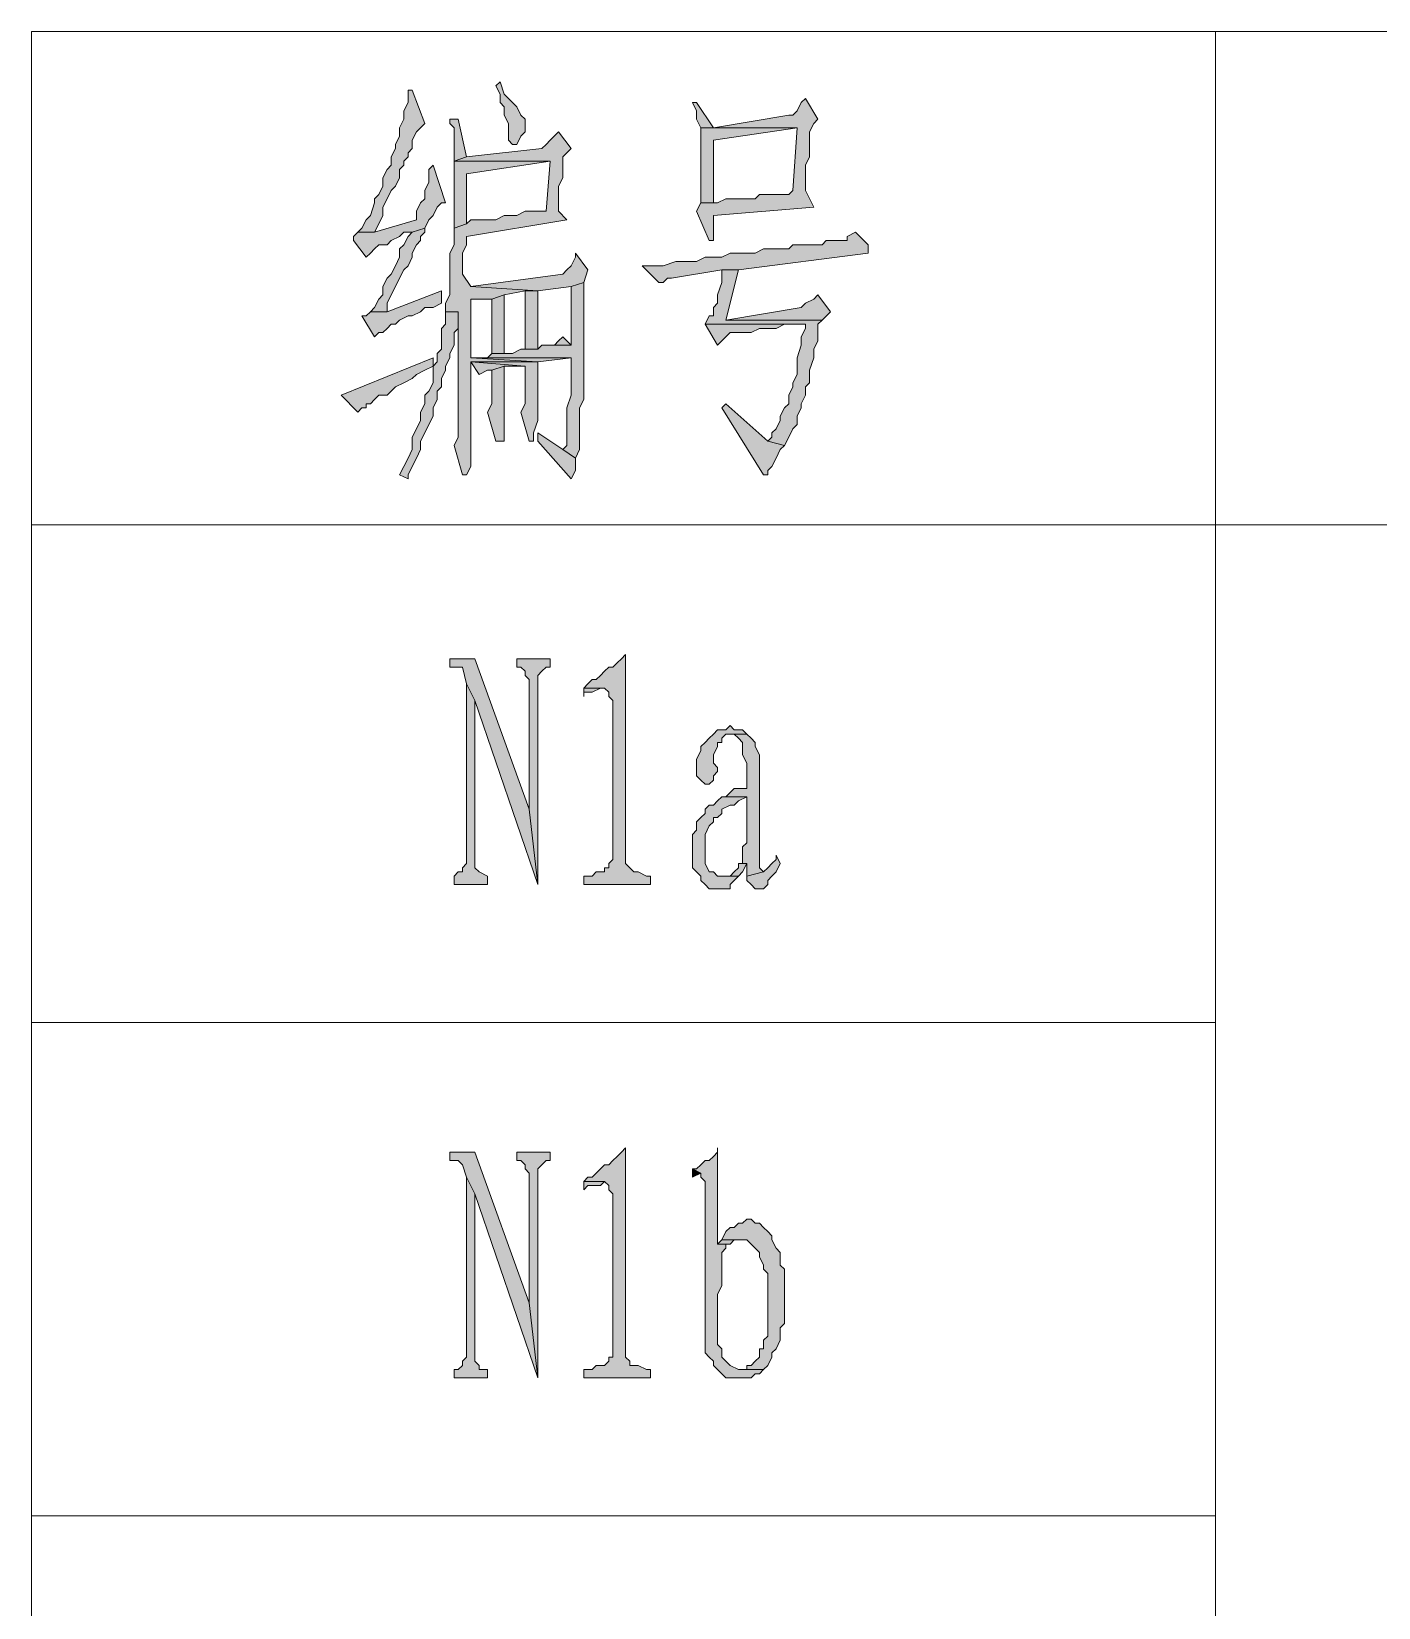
# Model space of a CAD drawing. Header units: millimetres. Extents: x 24 to 410, y 10 to 282.
# Drawn here: x 284.44 to 298.07, y 118.58 to 134.54 of the extents above; entities that cross this region are included whole.
import ezdxf

# ---------------------------------------------------------------- set-up
doc = ezdxf.new("R2010")
doc.units = ezdxf.units.MM

msp = doc.modelspace()

# ---------------------------------------------------------------- hatches: boundary and pattern name
h = msp.add_hatch(color=7)
h.dxf.hatch_style = 2
h.paths.add_polyline_path([(289.179, 134.027333), (289.136667, 133.985), (289.179, 133.900333), (289.179, 133.815667), (289.221333, 133.773333), (289.221333, 133.688667), (289.263667, 133.604), (289.263667, 133.434667), (289.306, 133.392333), (289.348333, 133.392333), (289.390667, 133.477), (289.433, 133.519333), (289.433, 133.646333), (289.390667, 133.688667), (289.348333, 133.773333), (289.306, 133.815667), (289.221333, 133.900333)])
h = msp.add_hatch(color=7)
h.dxf.hatch_style = 2
h.paths.add_polyline_path([(288.29, 133.942667), (288.247667, 133.942667), (288.247667, 133.858), (288.247667, 133.815667), (288.205333, 133.731), (288.205333, 133.646333), (288.163, 133.561667), (288.163, 133.477), (288.120667, 133.392333), (288.120667, 133.35), (288.078333, 133.265333), (288.078333, 133.180667), (288.036, 133.138333), (287.993667, 133.053667), (287.993667, 132.969), (287.951333, 132.884333), (287.909, 132.842), (287.909, 132.799667), (287.866667, 132.672667), (287.824333, 132.630333), (287.782, 132.545667), (287.739667, 132.503333), (287.909, 132.503333), (287.951333, 132.588), (287.993667, 132.672667), (287.993667, 132.757333), (288.036, 132.842), (288.078333, 132.926667), (288.120667, 132.969), (288.163, 133.053667), (288.163, 133.138333), (288.205333, 133.180667), (288.205333, 133.223), (288.247667, 133.265333), (288.247667, 133.307667), (288.29, 133.35), (288.29, 133.434667), (288.332333, 133.519333), (288.374667, 133.561667), (288.417, 133.604)])
h = msp.add_hatch(color=7)
h.dxf.hatch_style = 2
h.paths.add_polyline_path([(291.168667, 133.815667), (291.126333, 133.815667), (291.168667, 133.731), (291.168667, 133.646333), (291.211, 133.561667), (291.338, 133.561667)])
h = msp.add_hatch(color=7)
h.dxf.hatch_style = 2
h.paths.add_polyline_path([(292.269333, 133.858), (292.227, 133.815667), (292.184667, 133.731), (292.142333, 133.688667), (292.1, 133.688667), (291.338, 133.561667), (291.211, 133.561667), (292.184667, 133.561667), (292.142333, 132.926667), (292.1, 132.884333), (291.803667, 132.884333), (291.761333, 132.842), (291.465, 132.842), (291.380333, 132.799667), (291.211, 132.799667), (291.168667, 132.715), (291.295667, 132.418667), (291.338, 132.418667), (291.338, 132.461), (291.338, 132.672667), (292.354, 132.757333), (292.269333, 132.926667), (292.269333, 133.180667), (292.311667, 133.265333), (292.311667, 133.519333), (292.354, 133.604), (292.396333, 133.646333)])
h = msp.add_hatch(color=7)
h.dxf.hatch_style = 2
h.paths.add_polyline_path([(288.755667, 133.646333), (288.671, 133.646333), (288.671, 133.604), (288.713333, 133.561667), (288.713333, 133.223), (288.840333, 133.265333)])
h = msp.add_hatch(color=7)
h.dxf.hatch_style = 2
h.paths.add_polyline_path([(291.211, 133.561667), (291.211, 132.799667), (291.338, 132.799667), (291.338, 133.434667), (292.184667, 133.561667)])
h = msp.add_hatch(color=7)
h.dxf.hatch_style = 2
h.paths.add_polyline_path([(289.771667, 133.519333), (289.687, 133.434667), (289.644667, 133.392333), (289.602333, 133.35), (288.840333, 133.265333), (288.713333, 133.223), (289.687, 133.223), (289.644667, 132.715), (289.433, 132.715), (289.348333, 132.672667), (289.221333, 132.672667), (289.136667, 132.630333), (288.882667, 132.630333), (288.840333, 132.588), (288.713333, 132.545667), (288.713333, 132.376333), (288.671, 132.291667), (288.671, 132.207), (288.671, 131.868333), (288.628667, 131.783667), (288.628667, 131.699), (288.755667, 131.699), (288.755667, 130.429), (288.713333, 130.344333), (288.798, 130.048), (288.840333, 130.048), (288.882667, 130.132667), (288.882667, 131.191), (289.56, 131.191), (288.882667, 131.233333), (288.882667, 131.826), (289.094333, 131.826), (289.221333, 131.868333), (289.433, 131.910667), (289.56, 131.910667), (288.882667, 131.953), (288.798, 132.08), (288.798, 132.291667), (288.840333, 132.376333), (288.840333, 132.461), (289.856333, 132.630333), (289.771667, 132.715), (289.771667, 132.969), (289.814, 133.053667), (289.814, 133.265333), (289.898667, 133.35)])
h = msp.add_hatch(color=7)
h.dxf.hatch_style = 2
h.paths.add_polyline_path([(288.501667, 133.180667), (288.459333, 133.138333), (288.459333, 133.011333), (288.417, 132.926667), (288.417, 132.842), (288.374667, 132.799667), (288.332333, 132.715), (288.332333, 132.630333), (287.909, 132.503333), (287.739667, 132.503333), (287.697333, 132.461), (287.697333, 132.418667), (287.824333, 132.249333), (287.866667, 132.291667), (287.909, 132.334), (287.951333, 132.376333), (288.036, 132.376333), (288.078333, 132.418667), (288.163, 132.461), (288.205333, 132.503333), (288.29, 132.503333), (288.417, 132.545667), (288.459333, 132.630333), (288.501667, 132.672667), (288.544, 132.757333), (288.586333, 132.799667), (288.628667, 132.799667)])
h = msp.add_hatch(color=7)
h.dxf.hatch_style = 2
h.paths.add_polyline_path([(288.713333, 133.223), (288.713333, 132.545667), (288.840333, 132.588), (288.840333, 133.096), (289.687, 133.223)])
h = msp.add_hatch(color=7)
h.dxf.hatch_style = 2
h.paths.add_polyline_path([(288.417, 132.545667), (288.29, 132.503333), (288.247667, 132.461), (288.205333, 132.376333), (288.163, 132.334), (288.163, 132.249333), (288.120667, 132.164667), (288.078333, 132.08), (288.036, 132.037667), (287.993667, 131.953), (287.993667, 131.868333), (287.951333, 131.826), (287.909, 131.741333), (287.866667, 131.699), (288.036, 131.699), (288.036, 131.783667), (288.078333, 131.868333), (288.120667, 131.953), (288.163, 132.037667), (288.205333, 132.122333), (288.247667, 132.164667), (288.29, 132.249333), (288.29, 132.291667), (288.332333, 132.376333), (288.374667, 132.418667), (288.374667, 132.461), (288.417, 132.503333)])
h = msp.add_hatch(color=7)
h.dxf.hatch_style = 2
h.paths.add_polyline_path([(292.777333, 132.503333), (292.692667, 132.461), (292.692667, 132.418667), (292.650333, 132.418667), (292.481, 132.418667), (292.438667, 132.376333), (292.142333, 132.376333), (292.1, 132.334), (291.846, 132.334), (291.761333, 132.291667), (291.507333, 132.291667), (291.422667, 132.249333), (291.253333, 132.249333), (291.168667, 132.207), (290.957, 132.207), (290.83, 132.164667), (290.618333, 132.164667), (290.787667, 131.995333), (290.83, 131.995333), (290.872333, 132.037667), (290.914667, 132.037667), (291.422667, 132.122333), (291.592, 132.122333), (292.904333, 132.291667), (292.904333, 132.376333)])
h = msp.add_hatch(color=7)
h.dxf.hatch_style = 2
h.paths.add_polyline_path([(289.941, 132.291667), (289.941, 132.249333), (289.898667, 132.164667), (289.856333, 132.122333), (289.814, 132.08), (288.882667, 131.953), (289.56, 131.910667), (289.898667, 131.953), (290.025667, 131.995333), (290.068, 132.122333)])
h = msp.add_hatch(color=7)
h.dxf.hatch_style = 2
h.paths.add_polyline_path([(291.592, 132.122333), (291.422667, 132.122333), (291.422667, 131.995333), (291.380333, 131.868333), (291.380333, 131.783667), (291.338, 131.741333), (291.338, 131.656667), (291.295667, 131.656667), (291.253333, 131.572), (292.269333, 131.572), (292.269333, 131.529667), (292.227, 131.445), (292.227, 131.360333), (292.184667, 131.233333), (292.184667, 131.064), (292.142333, 130.979333), (292.142333, 130.937), (292.1, 130.852333), (292.1, 130.767667), (292.057667, 130.725333), (292.015333, 130.640667), (292.015333, 130.598333), (291.973, 130.513667), (291.930667, 130.471333), (291.930667, 130.429), (291.888333, 130.386667), (292.057667, 130.344333), (292.1, 130.429), (292.142333, 130.513667), (292.184667, 130.556), (292.184667, 130.640667), (292.227, 130.725333), (292.227, 130.767667), (292.269333, 130.852333), (292.269333, 130.937), (292.311667, 130.979333), (292.311667, 131.106333), (292.354, 131.233333), (292.354, 131.318), (292.396333, 131.402667), (292.396333, 131.572), (292.438667, 131.614333), (291.465, 131.614333)])
h = msp.add_hatch(color=7)
h.dxf.hatch_style = 2
h.paths.add_polyline_path([(290.025667, 131.995333), (289.898667, 131.953), (289.898667, 131.360333), (289.602333, 131.360333), (289.56, 131.318), (289.390667, 131.318), (289.306, 131.275667), (289.094333, 131.275667), (289.052, 131.233333), (289.898667, 131.233333), (289.898667, 131.148667), (289.898667, 130.894667), (289.898667, 130.852333), (289.856333, 130.725333), (289.856333, 130.344333), (289.814, 130.302), (289.941, 130.217333), (289.983333, 130.302), (289.983333, 130.725333), (290.025667, 130.81)])
h = msp.add_hatch(color=7)
h.dxf.hatch_style = 2
h.paths.add_polyline_path([(288.586333, 131.910667), (288.036, 131.699), (287.866667, 131.699), (287.824333, 131.656667), (287.782, 131.656667), (287.909, 131.445), (287.951333, 131.487333), (287.993667, 131.487333), (288.036, 131.529667), (288.078333, 131.572), (288.120667, 131.572), (288.163, 131.614333), (288.247667, 131.656667), (288.29, 131.656667), (288.374667, 131.699), (288.417, 131.741333), (288.501667, 131.741333), (288.586333, 131.783667)])
h = msp.add_hatch(color=7)
h.dxf.hatch_style = 2
h.paths.add_polyline_path([(289.221333, 131.868333), (289.094333, 131.826), (289.094333, 131.275667), (289.221333, 131.275667)])
h = msp.add_hatch(color=7)
h.dxf.hatch_style = 2
h.paths.add_polyline_path([(289.56, 131.910667), (289.433, 131.910667), (289.433, 131.826), (289.433, 131.318), (289.56, 131.318)])
h = msp.add_hatch(color=7)
h.dxf.hatch_style = 2
h.paths.add_polyline_path([(292.396333, 131.868333), (292.354, 131.826), (292.269333, 131.783667), (292.227, 131.741333), (291.465, 131.614333), (292.438667, 131.614333), (292.523333, 131.699)])
h = msp.add_hatch(color=7)
h.dxf.hatch_style = 2
h.paths.add_polyline_path([(288.628667, 131.699), (288.628667, 131.572), (288.586333, 131.529667), (288.586333, 131.318), (288.544, 131.275667), (288.544, 131.191), (288.501667, 131.148667), (288.501667, 130.979333), (288.459333, 130.894667), (288.417, 130.852333), (288.417, 130.767667), (288.374667, 130.683), (288.374667, 130.598333), (288.332333, 130.513667), (288.29, 130.429), (288.29, 130.302), (288.247667, 130.217333), (288.205333, 130.132667), (288.163, 130.048), (288.247667, 130.005667), (288.247667, 130.048), (288.29, 130.132667), (288.332333, 130.217333), (288.374667, 130.302), (288.374667, 130.386667), (288.417, 130.471333), (288.459333, 130.556), (288.501667, 130.640667), (288.501667, 130.725333), (288.544, 130.81), (288.544, 130.894667), (288.586333, 130.937), (288.586333, 131.021667), (288.628667, 131.106333), (288.628667, 131.148667), (288.671, 131.233333), (288.671, 131.275667), (288.713333, 131.360333), (288.713333, 131.487333), (288.755667, 131.529667), (288.755667, 131.699)])
h = msp.add_hatch(color=7)
h.dxf.hatch_style = 2
h.paths.add_polyline_path([(291.253333, 131.572), (291.380333, 131.360333), (291.422667, 131.402667), (291.465, 131.445), (291.507333, 131.487333), (291.719, 131.487333), (291.803667, 131.529667), (291.973, 131.529667), (292.057667, 131.572), (292.269333, 131.572)])
h = msp.add_hatch(color=7)
h.dxf.hatch_style = 2
h.paths.add_polyline_path([(289.814, 131.445), (289.771667, 131.402667), (289.729333, 131.360333), (289.602333, 131.360333), (289.898667, 131.360333)])
h = msp.add_hatch(color=7)
h.dxf.hatch_style = 2
h.paths.add_polyline_path([(288.501667, 131.233333), (287.570333, 130.852333), (287.739667, 130.683), (287.782, 130.725333), (287.824333, 130.725333), (287.824333, 130.767667), (287.866667, 130.767667), (287.909, 130.81), (287.951333, 130.852333), (288.036, 130.852333), (288.078333, 130.894667), (288.120667, 130.937), (288.205333, 130.979333), (288.29, 131.021667), (288.332333, 131.064), (288.417, 131.106333), (288.501667, 131.148667)])
h = msp.add_hatch(color=7)
h.dxf.hatch_style = 2
h.paths.add_polyline_path([(289.052, 131.233333), (288.882667, 131.233333), (289.56, 131.191), (289.898667, 131.233333)])
h = msp.add_hatch(color=7)
h.dxf.hatch_style = 2
h.paths.add_polyline_path([(288.882667, 131.191), (288.967333, 131.064), (289.052, 131.106333), (289.094333, 131.106333), (289.221333, 131.148667), (289.433, 131.148667)])
h = msp.add_hatch(color=7)
h.dxf.hatch_style = 2
h.paths.add_polyline_path([(289.56, 131.191), (288.882667, 131.191), (289.433, 131.148667), (289.433, 130.767667), (289.390667, 130.683), (289.475333, 130.386667), (289.517667, 130.386667), (289.517667, 130.471333), (289.56, 130.598333)])
h = msp.add_hatch(color=7)
h.dxf.hatch_style = 2
h.paths.add_polyline_path([(289.221333, 131.148667), (289.094333, 131.106333), (289.094333, 130.767667), (289.052, 130.683), (289.136667, 130.386667), (289.221333, 130.386667), (289.221333, 130.513667)])
h = msp.add_hatch(color=7)
h.dxf.hatch_style = 2
h.paths.add_polyline_path([(291.465, 130.767667), (291.422667, 130.725333), (291.846, 130.048), (291.888333, 130.048), (291.888333, 130.090333), (291.930667, 130.132667), (291.973, 130.217333), (292.015333, 130.302), (292.057667, 130.344333), (291.888333, 130.386667)])
h = msp.add_hatch(color=7)
h.dxf.hatch_style = 2
h.paths.add_polyline_path([(289.56, 130.471333), (289.56, 130.386667), (289.898667, 130.005667), (289.941, 130.090333), (289.941, 130.217333), (289.814, 130.302)])
h = msp.add_hatch(color=7)
h.dxf.hatch_style = 2
h.paths.add_polyline_path([(288.925, 128.185333), (288.671, 128.185333), (288.671, 128.100667), (288.798, 128.100667), (288.840333, 127.931333), (288.925, 127.762), (289.56, 125.899333), (289.475333, 126.661333)])
h = msp.add_hatch(color=7)
h.dxf.hatch_style = 2
h.paths.add_polyline_path([(289.687, 128.185333), (289.348333, 128.185333), (289.348333, 128.100667), (289.390667, 128.100667), (289.433, 128.058333), (289.433, 128.016), (289.475333, 127.973667), (289.475333, 126.661333), (289.56, 125.899333), (289.56, 128.016), (289.602333, 128.058333), (289.644667, 128.100667), (289.687, 128.100667)])
h = msp.add_hatch(color=7)
h.dxf.hatch_style = 2
h.paths.add_polyline_path([(290.449, 128.227667), (290.406667, 128.185333), (290.364333, 128.143), (290.322, 128.100667), (290.279667, 128.100667), (290.237333, 128.058333), (290.195, 128.016), (290.152667, 127.973667), (290.110333, 127.973667), (290.068, 127.931333), (290.025667, 127.889), (290.237333, 127.889), (290.279667, 127.846667), (290.279667, 127.804333), (290.322, 127.762), (290.322, 126.153333), (290.279667, 126.111), (290.279667, 126.068667), (290.237333, 126.068667), (290.237333, 126.026333), (290.152667, 126.026333), (290.110333, 125.984), (290.025667, 125.984), (290.025667, 125.899333), (290.703, 125.899333), (290.703, 125.984), (290.660667, 125.984), (290.576, 126.026333), (290.533667, 126.026333), (290.491333, 126.068667), (290.449, 126.111)])
h = msp.add_hatch(color=7)
h.dxf.hatch_style = 2
h.paths.add_polyline_path([(288.840333, 127.931333), (288.840333, 126.111), (288.798, 126.068667), (288.798, 126.026333), (288.755667, 126.026333), (288.713333, 125.984), (288.713333, 125.899333), (289.052, 125.899333), (289.052, 125.984), (288.967333, 126.026333), (288.925, 126.068667), (288.925, 127.762)])
h = msp.add_hatch(color=7)
h.dxf.hatch_style = 2
h.paths.add_polyline_path([(290.025667, 127.889), (290.025667, 127.804333), (290.025667, 127.846667), (290.110333, 127.846667), (290.195, 127.889), (290.237333, 127.889)])
h = msp.add_hatch(color=7)
h.dxf.hatch_style = 2
h.paths.add_polyline_path([(291.507333, 127.508), (291.465, 127.465667), (291.380333, 127.465667), (291.338, 127.423333), (291.295667, 127.381), (291.253333, 127.338667), (291.211, 127.296333), (291.211, 127.254), (291.168667, 127.169333), (291.168667, 127), (291.211, 126.957667), (291.253333, 126.915333), (291.295667, 126.915333), (291.338, 126.957667), (291.338, 127), (291.380333, 127.042333), (291.380333, 127.084667), (291.338, 127.127), (291.338, 127.211667), (291.380333, 127.296333), (291.380333, 127.338667), (291.422667, 127.338667), (291.422667, 127.381), (291.465, 127.423333), (291.676667, 127.423333), (291.634333, 127.465667), (291.549667, 127.465667)])
h = msp.add_hatch(color=7)
h.dxf.hatch_style = 2
h.paths.add_polyline_path([(291.676667, 127.423333), (291.549667, 127.423333), (291.592, 127.381), (291.634333, 127.338667), (291.634333, 127.211667), (291.676667, 127.127), (291.676667, 126.873), (291.634333, 126.873), (291.549667, 126.873), (291.507333, 126.830667), (291.465, 126.788333), (291.676667, 126.788333), (291.676667, 126.703667), (291.676667, 126.322667), (291.634333, 126.280333), (291.634333, 126.111), (291.592, 126.111), (291.676667, 126.111), (291.676667, 126.068667), (291.676667, 125.984), (291.846, 126.026333), (291.803667, 126.068667), (291.803667, 127.211667), (291.761333, 127.296333), (291.761333, 127.338667), (291.719, 127.381)])
h = msp.add_hatch(color=7)
h.dxf.hatch_style = 2
h.paths.add_polyline_path([(291.465, 126.788333), (291.422667, 126.788333), (291.380333, 126.746), (291.338, 126.703667), (291.295667, 126.703667), (291.253333, 126.661333), (291.253333, 126.619), (291.211, 126.576667), (291.168667, 126.534333), (291.168667, 126.449667), (291.126333, 126.407333), (291.126333, 126.068667), (291.168667, 126.026333), (291.211, 125.984), (291.211, 125.941667), (291.253333, 125.899333), (291.295667, 125.857), (291.422667, 125.857), (291.465, 125.857), (291.507333, 125.857), (291.507333, 125.899333), (291.549667, 125.941667), (291.592, 125.984), (291.380333, 125.984), (291.338, 126.026333), (291.295667, 126.026333), (291.253333, 126.111), (291.253333, 126.407333), (291.295667, 126.492), (291.338, 126.534333), (291.338, 126.576667), (291.380333, 126.576667), (291.422667, 126.619), (291.422667, 126.661333), (291.507333, 126.703667), (291.549667, 126.703667), (291.592, 126.746), (291.676667, 126.788333)])
h = msp.add_hatch(color=7)
h.dxf.hatch_style = 2
h.paths.add_polyline_path([(291.592, 126.111), (291.592, 126.068667), (291.549667, 126.026333), (291.507333, 125.984), (291.422667, 125.984), (291.592, 125.984), (291.634333, 126.026333), (291.676667, 126.111)])
h = msp.add_hatch(color=7)
h.dxf.hatch_style = 2
h.paths.add_polyline_path([(291.973, 126.195667), (291.973, 126.153333), (291.930667, 126.111), (291.888333, 126.068667), (291.846, 126.026333), (291.676667, 125.984), (291.676667, 125.941667), (291.719, 125.899333), (291.761333, 125.857), (291.846, 125.857), (291.888333, 125.899333), (291.888333, 125.941667), (291.930667, 125.984), (291.973, 126.026333), (292.015333, 126.111)])
h = msp.add_hatch(color=7)
h.dxf.hatch_style = 2
h.paths.add_polyline_path([(288.925, 123.19), (288.671, 123.19), (288.671, 123.105333), (288.755667, 123.105333), (288.798, 123.063), (288.840333, 122.936), (288.925, 122.766667), (289.56, 120.904), (289.475333, 121.666)])
h = msp.add_hatch(color=7)
h.dxf.hatch_style = 2
h.paths.add_polyline_path([(289.687, 123.19), (289.348333, 123.19), (289.348333, 123.105333), (289.390667, 123.105333), (289.433, 123.063), (289.433, 123.020667), (289.475333, 122.978333), (289.475333, 121.666), (289.56, 120.904), (289.56, 123.020667), (289.602333, 123.063), (289.644667, 123.105333), (289.687, 123.105333)])
h = msp.add_hatch(color=7)
h.dxf.hatch_style = 2
h.paths.add_polyline_path([(290.449, 123.232333), (290.406667, 123.19), (290.364333, 123.147667), (290.322, 123.105333), (290.279667, 123.063), (290.237333, 123.063), (290.195, 123.020667), (290.152667, 122.978333), (290.110333, 122.936), (290.068, 122.936), (290.025667, 122.893667), (290.237333, 122.893667), (290.279667, 122.851333), (290.279667, 122.809), (290.322, 122.766667), (290.322, 121.115667), (290.279667, 121.115667), (290.279667, 121.073333), (290.237333, 121.031), (290.152667, 121.031), (290.110333, 120.988667), (290.025667, 120.988667), (290.025667, 120.904), (290.703, 120.904), (290.703, 120.988667), (290.660667, 120.988667), (290.576, 121.031), (290.491333, 121.031), (290.491333, 121.073333), (290.449, 121.115667)])
h = msp.add_hatch(color=7)
h.dxf.hatch_style = 2
h.paths.add_polyline_path([(291.380333, 123.232333), (291.380333, 123.19), (291.338, 123.147667), (291.295667, 123.105333), (291.253333, 123.105333), (291.211, 123.063), (291.168667, 123.020667), (291.126333, 123.020667), (291.211, 122.978333), (291.211, 122.936), (291.253333, 122.893667), (291.253333, 121.158), (291.295667, 121.115667), (291.338, 121.073333), (291.338, 121.031), (291.380333, 120.988667), (291.422667, 120.946333), (291.465, 120.904), (291.676667, 120.904), (291.719, 120.904), (291.761333, 120.946333), (291.803667, 120.946333), (291.846, 120.988667), (291.592, 120.988667), (291.507333, 121.031), (291.465, 121.073333), (291.422667, 121.115667), (291.422667, 121.200333), (291.380333, 121.242667), (291.380333, 121.750667), (291.422667, 121.835333), (291.422667, 122.174), (291.465, 122.216333), (291.465, 122.258667), (291.380333, 122.258667)])
h = msp.add_hatch(color=7)
h.dxf.hatch_style = 2
h.paths.add_polyline_path([(291.126333, 123.020667), (291.126333, 122.936), (291.211, 122.978333)])
h = msp.add_hatch(color=7)
h.dxf.hatch_style = 2
h.paths.add_polyline_path([(288.840333, 122.936), (288.840333, 121.115667), (288.798, 121.073333), (288.798, 121.031), (288.755667, 120.988667), (288.713333, 120.988667), (288.713333, 120.904), (289.052, 120.904), (289.052, 120.988667), (288.967333, 120.988667), (288.967333, 121.031), (288.925, 121.073333), (288.925, 122.766667)])
h = msp.add_hatch(color=7)
h.dxf.hatch_style = 2
h.paths.add_polyline_path([(290.025667, 122.893667), (290.025667, 122.809), (290.068, 122.851333), (290.195, 122.851333), (290.237333, 122.893667)])
h = msp.add_hatch(color=7)
h.dxf.hatch_style = 2
h.paths.add_polyline_path([(291.676667, 122.512667), (291.634333, 122.470333), (291.592, 122.470333), (291.549667, 122.428), (291.507333, 122.428), (291.465, 122.385667), (291.422667, 122.301), (291.676667, 122.301), (291.719, 122.258667), (291.761333, 122.216333), (291.803667, 122.174), (291.803667, 122.131667), (291.846, 122.047), (291.846, 122.004667), (291.888333, 121.962333), (291.888333, 121.454333), (291.888333, 121.369667), (291.888333, 121.327333), (291.846, 121.285), (291.846, 121.200333), (291.803667, 121.200333), (291.803667, 121.115667), (291.761333, 121.073333), (291.719, 121.031), (291.676667, 121.031), (291.676667, 120.988667), (291.634333, 120.988667), (291.846, 120.988667), (291.888333, 121.031), (291.930667, 121.115667), (291.930667, 121.158), (291.973, 121.200333), (292.015333, 121.285), (292.015333, 121.412), (292.057667, 121.454333), (292.057667, 122.004667), (292.015333, 122.047), (292.015333, 122.174), (291.973, 122.216333), (291.930667, 122.301), (291.930667, 122.343333), (291.888333, 122.385667), (291.846, 122.428), (291.803667, 122.470333), (291.761333, 122.470333), (291.719, 122.512667)])
h = msp.add_hatch(color=7)
h.dxf.hatch_style = 2
h.paths.add_polyline_path([(291.422667, 122.301), (291.380333, 122.258667), (291.507333, 122.258667), (291.549667, 122.301), (291.634333, 122.301)])

# ---------------------------------------------------------------- linework, layer by layer
at = {"color": 7, "lineweight": 0}
for points in [[(284.437667, 134.535333), (395.435667, 134.535333), (395.435667, 69.511333), (284.437667, 69.511333)], [(289.179, 134.027333), (289.136667, 133.985), (289.179, 133.900333), (289.179, 133.815667), (289.221333, 133.773333), (289.221333, 133.688667), (289.263667, 133.604), (289.263667, 133.434667), (289.306, 133.392333), (289.348333, 133.392333), (289.390667, 133.477), (289.433, 133.519333), (289.433, 133.646333), (289.390667, 133.688667), (289.348333, 133.773333), (289.306, 133.815667), (289.221333, 133.900333)], [(288.29, 133.942667), (288.247667, 133.942667), (288.247667, 133.858), (288.247667, 133.815667), (288.205333, 133.731), (288.205333, 133.646333), (288.163, 133.561667), (288.163, 133.477), (288.120667, 133.392333), (288.120667, 133.35), (288.078333, 133.265333), (288.078333, 133.180667), (288.036, 133.138333), (287.993667, 133.053667), (287.993667, 132.969), (287.951333, 132.884333), (287.909, 132.842), (287.909, 132.799667), (287.866667, 132.672667), (287.824333, 132.630333), (287.782, 132.545667), (287.739667, 132.503333), (287.909, 132.503333), (287.951333, 132.588), (287.993667, 132.672667), (287.993667, 132.757333), (288.036, 132.842), (288.078333, 132.926667), (288.120667, 132.969), (288.163, 133.053667), (288.163, 133.138333), (288.205333, 133.180667), (288.205333, 133.223), (288.247667, 133.265333), (288.247667, 133.307667), (288.29, 133.35), (288.29, 133.434667), (288.332333, 133.519333), (288.374667, 133.561667), (288.417, 133.604)], [(291.168667, 133.815667), (291.126333, 133.815667), (291.168667, 133.731), (291.168667, 133.646333), (291.211, 133.561667), (291.338, 133.561667)], [(292.269333, 133.858), (292.227, 133.815667), (292.184667, 133.731), (292.142333, 133.688667), (292.1, 133.688667), (291.338, 133.561667), (291.211, 133.561667), (292.184667, 133.561667), (292.142333, 132.926667), (292.1, 132.884333), (291.803667, 132.884333), (291.761333, 132.842), (291.465, 132.842), (291.380333, 132.799667), (291.211, 132.799667), (291.168667, 132.715), (291.295667, 132.418667), (291.338, 132.418667), (291.338, 132.461), (291.338, 132.672667), (292.354, 132.757333), (292.269333, 132.926667), (292.269333, 133.180667), (292.311667, 133.265333), (292.311667, 133.519333), (292.354, 133.604), (292.396333, 133.646333)], [(288.755667, 133.646333), (288.671, 133.646333), (288.671, 133.604), (288.713333, 133.561667), (288.713333, 133.223), (288.840333, 133.265333)], [(291.211, 133.561667), (291.211, 132.799667), (291.338, 132.799667), (291.338, 133.434667), (292.184667, 133.561667)], [(289.771667, 133.519333), (289.687, 133.434667), (289.644667, 133.392333), (289.602333, 133.35), (288.840333, 133.265333), (288.713333, 133.223), (289.687, 133.223), (289.644667, 132.715), (289.433, 132.715), (289.348333, 132.672667), (289.221333, 132.672667), (289.136667, 132.630333), (288.882667, 132.630333), (288.840333, 132.588), (288.713333, 132.545667), (288.713333, 132.376333), (288.671, 132.291667), (288.671, 132.207), (288.671, 131.868333), (288.628667, 131.783667), (288.628667, 131.699), (288.755667, 131.699), (288.755667, 130.429), (288.713333, 130.344333), (288.798, 130.048), (288.840333, 130.048), (288.882667, 130.132667), (288.882667, 131.191), (289.56, 131.191), (288.882667, 131.233333), (288.882667, 131.826), (289.094333, 131.826), (289.221333, 131.868333), (289.433, 131.910667), (289.56, 131.910667), (288.882667, 131.953), (288.798, 132.08), (288.798, 132.291667), (288.840333, 132.376333), (288.840333, 132.461), (289.856333, 132.630333), (289.771667, 132.715), (289.771667, 132.969), (289.814, 133.053667), (289.814, 133.265333), (289.898667, 133.35)], [(288.501667, 133.180667), (288.459333, 133.138333), (288.459333, 133.011333), (288.417, 132.926667), (288.417, 132.842), (288.374667, 132.799667), (288.332333, 132.715), (288.332333, 132.630333), (287.909, 132.503333), (287.739667, 132.503333), (287.697333, 132.461), (287.697333, 132.418667), (287.824333, 132.249333), (287.866667, 132.291667), (287.909, 132.334), (287.951333, 132.376333), (288.036, 132.376333), (288.078333, 132.418667), (288.163, 132.461), (288.205333, 132.503333), (288.29, 132.503333), (288.417, 132.545667), (288.459333, 132.630333), (288.501667, 132.672667), (288.544, 132.757333), (288.586333, 132.799667), (288.628667, 132.799667)], [(288.713333, 133.223), (288.713333, 132.545667), (288.840333, 132.588), (288.840333, 133.096), (289.687, 133.223)], [(288.417, 132.545667), (288.29, 132.503333), (288.247667, 132.461), (288.205333, 132.376333), (288.163, 132.334), (288.163, 132.249333), (288.120667, 132.164667), (288.078333, 132.08), (288.036, 132.037667), (287.993667, 131.953), (287.993667, 131.868333), (287.951333, 131.826), (287.909, 131.741333), (287.866667, 131.699), (288.036, 131.699), (288.036, 131.783667), (288.078333, 131.868333), (288.120667, 131.953), (288.163, 132.037667), (288.205333, 132.122333), (288.247667, 132.164667), (288.29, 132.249333), (288.29, 132.291667), (288.332333, 132.376333), (288.374667, 132.418667), (288.374667, 132.461), (288.417, 132.503333)], [(292.777333, 132.503333), (292.692667, 132.461), (292.692667, 132.418667), (292.650333, 132.418667), (292.481, 132.418667), (292.438667, 132.376333), (292.142333, 132.376333), (292.1, 132.334), (291.846, 132.334), (291.761333, 132.291667), (291.507333, 132.291667), (291.422667, 132.249333), (291.253333, 132.249333), (291.168667, 132.207), (290.957, 132.207), (290.83, 132.164667), (290.618333, 132.164667), (290.787667, 131.995333), (290.83, 131.995333), (290.872333, 132.037667), (290.914667, 132.037667), (291.422667, 132.122333), (291.592, 132.122333), (292.904333, 132.291667), (292.904333, 132.376333)], [(289.941, 132.291667), (289.941, 132.249333), (289.898667, 132.164667), (289.856333, 132.122333), (289.814, 132.08), (288.882667, 131.953), (289.56, 131.910667), (289.898667, 131.953), (290.025667, 131.995333), (290.068, 132.122333)], [(291.592, 132.122333), (291.422667, 132.122333), (291.422667, 131.995333), (291.380333, 131.868333), (291.380333, 131.783667), (291.338, 131.741333), (291.338, 131.656667), (291.295667, 131.656667), (291.253333, 131.572), (292.269333, 131.572), (292.269333, 131.529667), (292.227, 131.445), (292.227, 131.360333), (292.184667, 131.233333), (292.184667, 131.064), (292.142333, 130.979333), (292.142333, 130.937), (292.1, 130.852333), (292.1, 130.767667), (292.057667, 130.725333), (292.015333, 130.640667), (292.015333, 130.598333), (291.973, 130.513667), (291.930667, 130.471333), (291.930667, 130.429), (291.888333, 130.386667), (292.057667, 130.344333), (292.1, 130.429), (292.142333, 130.513667), (292.184667, 130.556), (292.184667, 130.640667), (292.227, 130.725333), (292.227, 130.767667), (292.269333, 130.852333), (292.269333, 130.937), (292.311667, 130.979333), (292.311667, 131.106333), (292.354, 131.233333), (292.354, 131.318), (292.396333, 131.402667), (292.396333, 131.572), (292.438667, 131.614333), (291.465, 131.614333)], [(290.025667, 131.995333), (289.898667, 131.953), (289.898667, 131.360333), (289.602333, 131.360333), (289.56, 131.318), (289.390667, 131.318), (289.306, 131.275667), (289.094333, 131.275667), (289.052, 131.233333), (289.898667, 131.233333), (289.898667, 131.148667), (289.898667, 130.894667), (289.898667, 130.852333), (289.856333, 130.725333), (289.856333, 130.344333), (289.814, 130.302), (289.941, 130.217333), (289.983333, 130.302), (289.983333, 130.725333), (290.025667, 130.81)], [(288.586333, 131.910667), (288.036, 131.699), (287.866667, 131.699), (287.824333, 131.656667), (287.782, 131.656667), (287.909, 131.445), (287.951333, 131.487333), (287.993667, 131.487333), (288.036, 131.529667), (288.078333, 131.572), (288.120667, 131.572), (288.163, 131.614333), (288.247667, 131.656667), (288.29, 131.656667), (288.374667, 131.699), (288.417, 131.741333), (288.501667, 131.741333), (288.586333, 131.783667)], [(289.221333, 131.868333), (289.094333, 131.826), (289.094333, 131.275667), (289.221333, 131.275667)], [(289.56, 131.910667), (289.433, 131.910667), (289.433, 131.826), (289.433, 131.318), (289.56, 131.318)], [(292.396333, 131.868333), (292.354, 131.826), (292.269333, 131.783667), (292.227, 131.741333), (291.465, 131.614333), (292.438667, 131.614333), (292.523333, 131.699)], [(288.628667, 131.699), (288.628667, 131.572), (288.586333, 131.529667), (288.586333, 131.318), (288.544, 131.275667), (288.544, 131.191), (288.501667, 131.148667), (288.501667, 130.979333), (288.459333, 130.894667), (288.417, 130.852333), (288.417, 130.767667), (288.374667, 130.683), (288.374667, 130.598333), (288.332333, 130.513667), (288.29, 130.429), (288.29, 130.302), (288.247667, 130.217333), (288.205333, 130.132667), (288.163, 130.048), (288.247667, 130.005667), (288.247667, 130.048), (288.29, 130.132667), (288.332333, 130.217333), (288.374667, 130.302), (288.374667, 130.386667), (288.417, 130.471333), (288.459333, 130.556), (288.501667, 130.640667), (288.501667, 130.725333), (288.544, 130.81), (288.544, 130.894667), (288.586333, 130.937), (288.586333, 131.021667), (288.628667, 131.106333), (288.628667, 131.148667), (288.671, 131.233333), (288.671, 131.275667), (288.713333, 131.360333), (288.713333, 131.487333), (288.755667, 131.529667), (288.755667, 131.699)], [(291.253333, 131.572), (291.380333, 131.360333), (291.422667, 131.402667), (291.465, 131.445), (291.507333, 131.487333), (291.719, 131.487333), (291.803667, 131.529667), (291.973, 131.529667), (292.057667, 131.572), (292.269333, 131.572)], [(289.814, 131.445), (289.771667, 131.402667), (289.729333, 131.360333), (289.602333, 131.360333), (289.898667, 131.360333)], [(288.501667, 131.233333), (287.570333, 130.852333), (287.739667, 130.683), (287.782, 130.725333), (287.824333, 130.725333), (287.824333, 130.767667), (287.866667, 130.767667), (287.909, 130.81), (287.951333, 130.852333), (288.036, 130.852333), (288.078333, 130.894667), (288.120667, 130.937), (288.205333, 130.979333), (288.29, 131.021667), (288.332333, 131.064), (288.417, 131.106333), (288.501667, 131.148667)], [(289.052, 131.233333), (288.882667, 131.233333), (289.56, 131.191), (289.898667, 131.233333)], [(288.882667, 131.191), (288.967333, 131.064), (289.052, 131.106333), (289.094333, 131.106333), (289.221333, 131.148667), (289.433, 131.148667)], [(289.56, 131.191), (288.882667, 131.191), (289.433, 131.148667), (289.433, 130.767667), (289.390667, 130.683), (289.475333, 130.386667), (289.517667, 130.386667), (289.517667, 130.471333), (289.56, 130.598333)], [(289.221333, 131.148667), (289.094333, 131.106333), (289.094333, 130.767667), (289.052, 130.683), (289.136667, 130.386667), (289.221333, 130.386667), (289.221333, 130.513667)], [(291.465, 130.767667), (291.422667, 130.725333), (291.846, 130.048), (291.888333, 130.048), (291.888333, 130.090333), (291.930667, 130.132667), (291.973, 130.217333), (292.015333, 130.302), (292.057667, 130.344333), (291.888333, 130.386667)], [(289.56, 130.471333), (289.56, 130.386667), (289.898667, 130.005667), (289.941, 130.090333), (289.941, 130.217333), (289.814, 130.302)], [(288.925, 128.185333), (288.671, 128.185333), (288.671, 128.100667), (288.798, 128.100667), (288.840333, 127.931333), (288.925, 127.762), (289.56, 125.899333), (289.475333, 126.661333)], [(289.687, 128.185333), (289.348333, 128.185333), (289.348333, 128.100667), (289.390667, 128.100667), (289.433, 128.058333), (289.433, 128.016), (289.475333, 127.973667), (289.475333, 126.661333), (289.56, 125.899333), (289.56, 128.016), (289.602333, 128.058333), (289.644667, 128.100667), (289.687, 128.100667)], [(290.449, 128.227667), (290.406667, 128.185333), (290.364333, 128.143), (290.322, 128.100667), (290.279667, 128.100667), (290.237333, 128.058333), (290.195, 128.016), (290.152667, 127.973667), (290.110333, 127.973667), (290.068, 127.931333), (290.025667, 127.889), (290.237333, 127.889), (290.279667, 127.846667), (290.279667, 127.804333), (290.322, 127.762), (290.322, 126.153333), (290.279667, 126.111), (290.279667, 126.068667), (290.237333, 126.068667), (290.237333, 126.026333), (290.152667, 126.026333), (290.110333, 125.984), (290.025667, 125.984), (290.025667, 125.899333), (290.703, 125.899333), (290.703, 125.984), (290.660667, 125.984), (290.576, 126.026333), (290.533667, 126.026333), (290.491333, 126.068667), (290.449, 126.111)], [(288.840333, 127.931333), (288.840333, 126.111), (288.798, 126.068667), (288.798, 126.026333), (288.755667, 126.026333), (288.713333, 125.984), (288.713333, 125.899333), (289.052, 125.899333), (289.052, 125.984), (288.967333, 126.026333), (288.925, 126.068667), (288.925, 127.762)], [(290.025667, 127.889), (290.025667, 127.804333), (290.025667, 127.846667), (290.110333, 127.846667), (290.195, 127.889), (290.237333, 127.889)], [(291.507333, 127.508), (291.465, 127.465667), (291.380333, 127.465667), (291.338, 127.423333), (291.295667, 127.381), (291.253333, 127.338667), (291.211, 127.296333), (291.211, 127.254), (291.168667, 127.169333), (291.168667, 127), (291.211, 126.957667), (291.253333, 126.915333), (291.295667, 126.915333), (291.338, 126.957667), (291.338, 127), (291.380333, 127.042333), (291.380333, 127.084667), (291.338, 127.127), (291.338, 127.211667), (291.380333, 127.296333), (291.380333, 127.338667), (291.422667, 127.338667), (291.422667, 127.381), (291.465, 127.423333), (291.676667, 127.423333), (291.634333, 127.465667), (291.549667, 127.465667)], [(291.676667, 127.423333), (291.549667, 127.423333), (291.592, 127.381), (291.634333, 127.338667), (291.634333, 127.211667), (291.676667, 127.127), (291.676667, 126.873), (291.634333, 126.873), (291.549667, 126.873), (291.507333, 126.830667), (291.465, 126.788333), (291.676667, 126.788333), (291.676667, 126.703667), (291.676667, 126.322667), (291.634333, 126.280333), (291.634333, 126.111), (291.592, 126.111), (291.676667, 126.111), (291.676667, 126.068667), (291.676667, 125.984), (291.846, 126.026333), (291.803667, 126.068667), (291.803667, 127.211667), (291.761333, 127.296333), (291.761333, 127.338667), (291.719, 127.381)], [(291.465, 126.788333), (291.422667, 126.788333), (291.380333, 126.746), (291.338, 126.703667), (291.295667, 126.703667), (291.253333, 126.661333), (291.253333, 126.619), (291.211, 126.576667), (291.168667, 126.534333), (291.168667, 126.449667), (291.126333, 126.407333), (291.126333, 126.068667), (291.168667, 126.026333), (291.211, 125.984), (291.211, 125.941667), (291.253333, 125.899333), (291.295667, 125.857), (291.422667, 125.857), (291.465, 125.857), (291.507333, 125.857), (291.507333, 125.899333), (291.549667, 125.941667), (291.592, 125.984), (291.380333, 125.984), (291.338, 126.026333), (291.295667, 126.026333), (291.253333, 126.111), (291.253333, 126.407333), (291.295667, 126.492), (291.338, 126.534333), (291.338, 126.576667), (291.380333, 126.576667), (291.422667, 126.619), (291.422667, 126.661333), (291.507333, 126.703667), (291.549667, 126.703667), (291.592, 126.746), (291.676667, 126.788333)], [(291.592, 126.111), (291.592, 126.068667), (291.549667, 126.026333), (291.507333, 125.984), (291.422667, 125.984), (291.592, 125.984), (291.634333, 126.026333), (291.676667, 126.111)], [(291.973, 126.195667), (291.973, 126.153333), (291.930667, 126.111), (291.888333, 126.068667), (291.846, 126.026333), (291.676667, 125.984), (291.676667, 125.941667), (291.719, 125.899333), (291.761333, 125.857), (291.846, 125.857), (291.888333, 125.899333), (291.888333, 125.941667), (291.930667, 125.984), (291.973, 126.026333), (292.015333, 126.111)], [(288.925, 123.19), (288.671, 123.19), (288.671, 123.105333), (288.755667, 123.105333), (288.798, 123.063), (288.840333, 122.936), (288.925, 122.766667), (289.56, 120.904), (289.475333, 121.666)], [(289.687, 123.19), (289.348333, 123.19), (289.348333, 123.105333), (289.390667, 123.105333), (289.433, 123.063), (289.433, 123.020667), (289.475333, 122.978333), (289.475333, 121.666), (289.56, 120.904), (289.56, 123.020667), (289.602333, 123.063), (289.644667, 123.105333), (289.687, 123.105333)], [(290.449, 123.232333), (290.406667, 123.19), (290.364333, 123.147667), (290.322, 123.105333), (290.279667, 123.063), (290.237333, 123.063), (290.195, 123.020667), (290.152667, 122.978333), (290.110333, 122.936), (290.068, 122.936), (290.025667, 122.893667), (290.237333, 122.893667), (290.279667, 122.851333), (290.279667, 122.809), (290.322, 122.766667), (290.322, 121.115667), (290.279667, 121.115667), (290.279667, 121.073333), (290.237333, 121.031), (290.152667, 121.031), (290.110333, 120.988667), (290.025667, 120.988667), (290.025667, 120.904), (290.703, 120.904), (290.703, 120.988667), (290.660667, 120.988667), (290.576, 121.031), (290.491333, 121.031), (290.491333, 121.073333), (290.449, 121.115667)], [(291.380333, 123.232333), (291.380333, 123.19), (291.338, 123.147667), (291.295667, 123.105333), (291.253333, 123.105333), (291.211, 123.063), (291.168667, 123.020667), (291.126333, 123.020667), (291.211, 122.978333), (291.211, 122.936), (291.253333, 122.893667), (291.253333, 121.158), (291.295667, 121.115667), (291.338, 121.073333), (291.338, 121.031), (291.380333, 120.988667), (291.422667, 120.946333), (291.465, 120.904), (291.676667, 120.904), (291.719, 120.904), (291.761333, 120.946333), (291.803667, 120.946333), (291.846, 120.988667), (291.592, 120.988667), (291.507333, 121.031), (291.465, 121.073333), (291.422667, 121.115667), (291.422667, 121.200333), (291.380333, 121.242667), (291.380333, 121.750667), (291.422667, 121.835333), (291.422667, 122.174), (291.465, 122.216333), (291.465, 122.258667), (291.380333, 122.258667)], [(291.126333, 123.020667), (291.126333, 122.936), (291.211, 122.978333)], [(288.840333, 122.936), (288.840333, 121.115667), (288.798, 121.073333), (288.798, 121.031), (288.755667, 120.988667), (288.713333, 120.988667), (288.713333, 120.904), (289.052, 120.904), (289.052, 120.988667), (288.967333, 120.988667), (288.967333, 121.031), (288.925, 121.073333), (288.925, 122.766667)], [(290.025667, 122.893667), (290.025667, 122.809), (290.068, 122.851333), (290.195, 122.851333), (290.237333, 122.893667)], [(291.676667, 122.512667), (291.634333, 122.470333), (291.592, 122.470333), (291.549667, 122.428), (291.507333, 122.428), (291.465, 122.385667), (291.422667, 122.301), (291.676667, 122.301), (291.719, 122.258667), (291.761333, 122.216333), (291.803667, 122.174), (291.803667, 122.131667), (291.846, 122.047), (291.846, 122.004667), (291.888333, 121.962333), (291.888333, 121.454333), (291.888333, 121.369667), (291.888333, 121.327333), (291.846, 121.285), (291.846, 121.200333), (291.803667, 121.200333), (291.803667, 121.115667), (291.761333, 121.073333), (291.719, 121.031), (291.676667, 121.031), (291.676667, 120.988667), (291.634333, 120.988667), (291.846, 120.988667), (291.888333, 121.031), (291.930667, 121.115667), (291.930667, 121.158), (291.973, 121.200333), (292.015333, 121.285), (292.015333, 121.412), (292.057667, 121.454333), (292.057667, 122.004667), (292.015333, 122.047), (292.015333, 122.174), (291.973, 122.216333), (291.930667, 122.301), (291.930667, 122.343333), (291.888333, 122.385667), (291.846, 122.428), (291.803667, 122.470333), (291.761333, 122.470333), (291.719, 122.512667)], [(291.422667, 122.301), (291.380333, 122.258667), (291.507333, 122.258667), (291.549667, 122.301), (291.634333, 122.301)]]:
    msp.add_lwpolyline(points, close=True, dxfattribs=at)
for points in [[(296.418, 134.535333), (296.418, 89.535)], [(284.437667, 129.54), (395.435667, 129.54)], [(284.437667, 124.502333), (296.418, 124.502333)], [(284.437667, 119.507), (296.418, 119.507)]]:
    msp.add_lwpolyline(points, dxfattribs=at)

doc.saveas('drawing.dxf')
